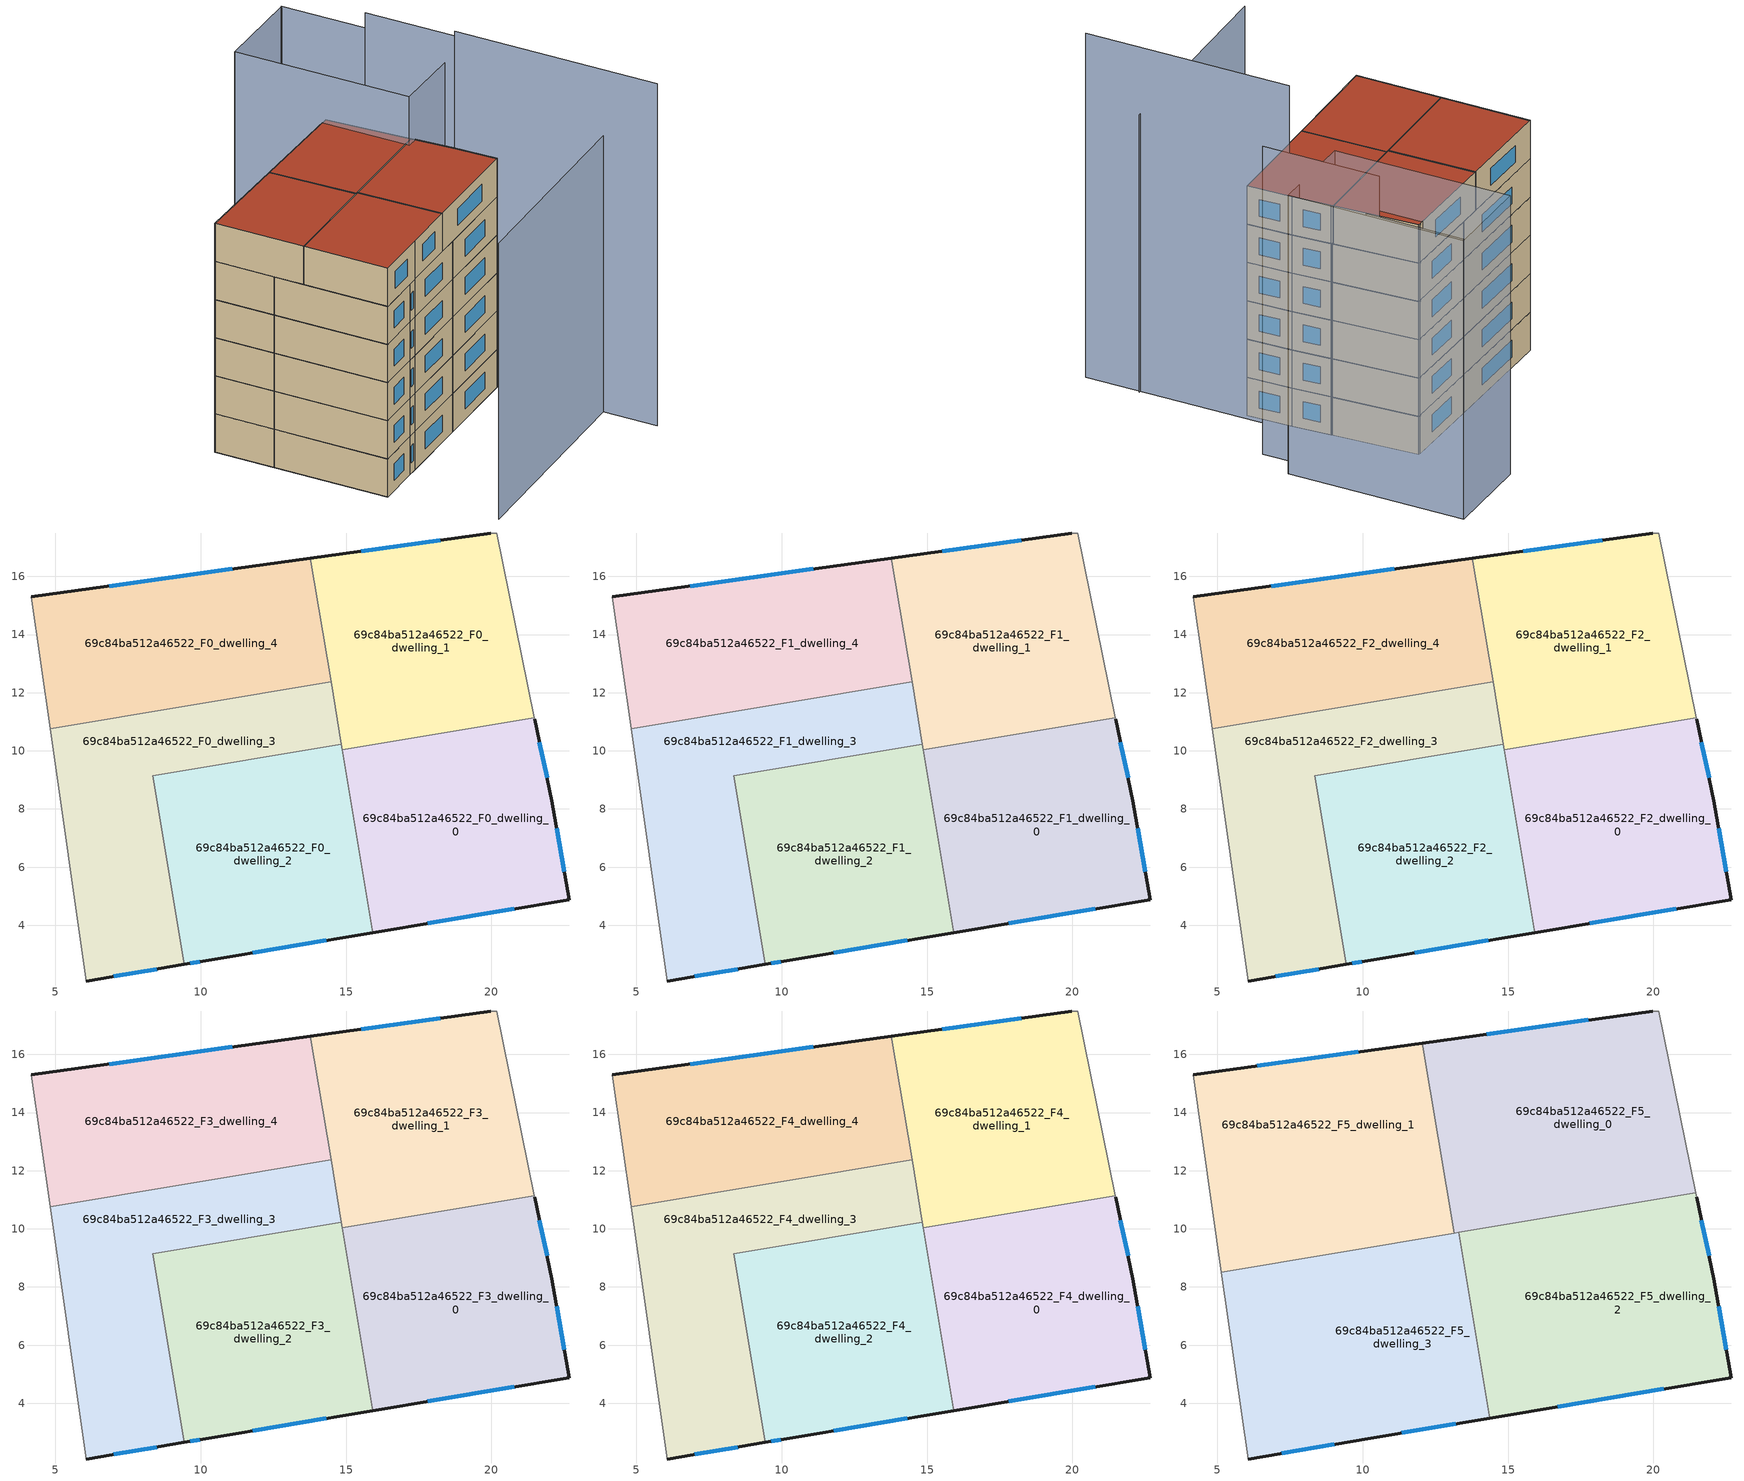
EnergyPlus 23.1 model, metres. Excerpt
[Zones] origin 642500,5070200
69c84ba512a46522_F0_dwelling_0
 floor ground (EU_floor_Construction): 22.68,4.88 22.08,8.28 21.48,11.09 21.47,11.14 14.88,10.04 15.93,3.75 z0
 wall outside (EU_wall_Construction): 21.48,11.09 22.08,8.28 22.68,4.88 15.93,3.75 z0:3
 wall adiabatic (EU_wall_Construction): 21.47,11.14 21.48,11.09 z0:3
 wall to 69c84ba512a46522_F0_dwelling_1 (EU_wall_Construction): 14.88,10.04 21.47,11.14 z0:3
 wall to 69c84ba512a46522_F0_dwelling_2 (EU_wall_Construction): 15.93,3.75 14.88,10.04 z0:3
 window (EU_Window_Construction): 21.65,10.3 21.91,9.07 / 22.25,7.33 22.51,5.84 / 20.79,4.56 17.82,4.07 z0.84:2.16
69c84ba512a46522_F0_dwelling_1
 floor ground (EU_floor_Construction): 21.47,11.14 20.18,17.49 19.98,17.49 13.78,16.63 14.88,10.04 z0
 wall outside (EU_wall_Construction): 13.78,16.63 19.98,17.49 z0:3
 wall adiabatic (EU_wall_Construction): 19.98,17.49 20.18,17.49 21.47,11.14 z0:3
 wall to 69c84ba512a46522_F0_dwelling_4 (EU_wall_Construction): 14.48,12.38 13.78,16.63 z0:3
 wall to 69c84ba512a46522_F0_dwelling_3 (EU_wall_Construction): 14.84,10.23 14.48,12.38 z0:3
 wall to 69c84ba512a46522_F0_dwelling_2 (EU_wall_Construction): 14.88,10.04 14.84,10.23 z0:3
 window (EU_Window_Construction): 15.51,16.87 18.24,17.25 z0.84:2.16
69c84ba512a46522_F0_dwelling_2
 floor ground (EU_floor_Construction): 15.93,3.75 14.84,10.23 8.34,9.15 9.43,2.66 10.17,2.78 z0
 wall outside (EU_wall_Construction): 15.93,3.75 10.17,2.78 9.43,2.66 z0:3
 wall to 69c84ba512a46522_F0_dwelling_3 (EU_wall_Construction): 9.43,2.66 8.34,9.15 14.84,10.23 z0:3
 window (EU_Window_Construction): 14.31,3.48 11.78,3.05 / 9.96,2.75 9.64,2.69 z0.84:2.16
69c84ba512a46522_F0_dwelling_3
 floor ground (EU_floor_Construction): 9.43,2.66 8.34,9.15 14.84,10.23 14.48,12.38 4.82,10.76 6.07,2.08 z0
 wall outside (EU_wall_Construction): 9.43,2.66 6.07,2.08 z0:3
 wall adiabatic (EU_wall_Construction): 6.07,2.08 4.82,10.76 z0:3
 wall to 69c84ba512a46522_F0_dwelling_4 (EU_wall_Construction): 4.82,10.76 14.48,12.38 z0:3
 window (EU_Window_Construction): 8.49,2.5 7.01,2.24 z0.84:2.16
69c84ba512a46522_F0_dwelling_4
 floor ground (EU_floor_Construction): 14.48,12.38 13.78,16.63 4.17,15.29 4.82,10.76 z0
 wall outside (EU_wall_Construction): 4.17,15.29 13.78,16.63 z0:3
 wall adiabatic (EU_wall_Construction): 4.82,10.76 4.17,15.29 z0:3
 window (EU_Window_Construction): 6.86,15.67 11.08,16.25 z0.84:2.16
69c84ba512a46522_F1_dwelling_0
 floor to 69c84ba512a46522_F0_dwelling_0 (EU_floor_Construction): 22.68,4.88 22.08,8.28 21.48,11.09 21.47,11.14 14.88,10.04 15.93,3.75 z3
 wall outside (EU_wall_Construction): 21.48,11.09 22.08,8.28 22.68,4.88 15.93,3.75 z3:6
 wall adiabatic (EU_wall_Construction): 21.47,11.14 21.48,11.09 z3:6
 wall to 69c84ba512a46522_F1_dwelling_1 (EU_wall_Construction): 14.88,10.04 21.47,11.14 z3:6
 wall to 69c84ba512a46522_F1_dwelling_2 (EU_wall_Construction): 15.93,3.75 14.88,10.04 z3:6
 window (EU_Window_Construction): 21.65,10.3 21.91,9.07 / 22.25,7.33 22.51,5.84 / 20.79,4.56 17.82,4.07 z3.84:5.16
69c84ba512a46522_F1_dwelling_1
 floor to 69c84ba512a46522_F0_dwelling_1 (EU_floor_Construction): 21.47,11.14 20.18,17.49 19.98,17.49 13.78,16.63 14.88,10.04 z3
 wall outside (EU_wall_Construction): 13.78,16.63 19.98,17.49 z3:6
 wall adiabatic (EU_wall_Construction): 19.98,17.49 20.18,17.49 21.47,11.14 z3:6
 wall to 69c84ba512a46522_F1_dwelling_4 (EU_wall_Construction): 14.48,12.38 13.78,16.63 z3:6
 wall to 69c84ba512a46522_F1_dwelling_3 (EU_wall_Construction): 14.84,10.23 14.48,12.38 z3:6
 wall to 69c84ba512a46522_F1_dwelling_2 (EU_wall_Construction): 14.88,10.04 14.84,10.23 z3:6
 window (EU_Window_Construction): 15.51,16.87 18.24,17.25 z3.84:5.16
69c84ba512a46522_F1_dwelling_2
 floor to 69c84ba512a46522_F0_dwelling_2 (EU_floor_Construction): 15.93,3.75 14.84,10.23 8.34,9.15 9.43,2.66 10.17,2.78 z3
 wall outside (EU_wall_Construction): 15.93,3.75 10.17,2.78 9.43,2.66 z3:6
 wall to 69c84ba512a46522_F1_dwelling_3 (EU_wall_Construction): 9.43,2.66 8.34,9.15 14.84,10.23 z3:6
 window (EU_Window_Construction): 14.31,3.48 11.78,3.05 / 9.96,2.75 9.64,2.69 z3.84:5.16
69c84ba512a46522_F1_dwelling_3
 floor to 69c84ba512a46522_F0_dwelling_3 (EU_floor_Construction): 9.43,2.66 8.34,9.15 14.84,10.23 14.48,12.38 4.82,10.76 6.07,2.08 z3
 wall outside (EU_wall_Construction): 9.43,2.66 6.07,2.08 z3:6
 wall adiabatic (EU_wall_Construction): 6.07,2.08 4.82,10.76 z3:6
 wall to 69c84ba512a46522_F1_dwelling_4 (EU_wall_Construction): 4.82,10.76 14.48,12.38 z3:6
 window (EU_Window_Construction): 8.49,2.5 7.01,2.24 z3.84:5.16
69c84ba512a46522_F1_dwelling_4
 floor to 69c84ba512a46522_F0_dwelling_4 (EU_floor_Construction): 14.48,12.38 13.78,16.63 4.17,15.29 4.82,10.76 z3
 wall outside (EU_wall_Construction): 4.17,15.29 13.78,16.63 z3:6
 wall adiabatic (EU_wall_Construction): 4.82,10.76 4.17,15.29 z3:6
 window (EU_Window_Construction): 6.86,15.67 11.08,16.25 z3.84:5.16
69c84ba512a46522_F2_dwelling_0
 floor to 69c84ba512a46522_F1_dwelling_0 (EU_floor_Construction): 22.68,4.88 22.08,8.28 21.48,11.09 21.47,11.14 14.88,10.04 15.93,3.75 z6
 wall outside (EU_wall_Construction): 21.48,11.09 22.08,8.28 22.68,4.88 15.93,3.75 z6:9
 wall adiabatic (EU_wall_Construction): 21.47,11.14 21.48,11.09 z6:9
 wall to 69c84ba512a46522_F2_dwelling_1 (EU_wall_Construction): 14.88,10.04 21.47,11.14 z6:9
 wall to 69c84ba512a46522_F2_dwelling_2 (EU_wall_Construction): 15.93,3.75 14.88,10.04 z6:9
 window (EU_Window_Construction): 21.65,10.3 21.91,9.07 / 22.25,7.33 22.51,5.84 / 20.79,4.56 17.82,4.07 z6.84:8.16
69c84ba512a46522_F2_dwelling_1
 floor to 69c84ba512a46522_F1_dwelling_1 (EU_floor_Construction): 21.47,11.14 20.18,17.49 19.98,17.49 13.78,16.63 14.88,10.04 z6
 wall outside (EU_wall_Construction): 13.78,16.63 19.98,17.49 z6:9
 wall adiabatic (EU_wall_Construction): 19.98,17.49 20.18,17.49 21.47,11.14 z6:9
 wall to 69c84ba512a46522_F2_dwelling_4 (EU_wall_Construction): 14.48,12.38 13.78,16.63 z6:9
 wall to 69c84ba512a46522_F2_dwelling_3 (EU_wall_Construction): 14.84,10.23 14.48,12.38 z6:9
 wall to 69c84ba512a46522_F2_dwelling_2 (EU_wall_Construction): 14.88,10.04 14.84,10.23 z6:9
 window (EU_Window_Construction): 15.51,16.87 18.24,17.25 z6.84:8.16
69c84ba512a46522_F2_dwelling_2
 floor to 69c84ba512a46522_F1_dwelling_2 (EU_floor_Construction): 15.93,3.75 14.84,10.23 8.34,9.15 9.43,2.66 10.17,2.78 z6
 wall outside (EU_wall_Construction): 15.93,3.75 10.17,2.78 9.43,2.66 z6:9
 wall to 69c84ba512a46522_F2_dwelling_3 (EU_wall_Construction): 9.43,2.66 8.34,9.15 14.84,10.23 z6:9
 window (EU_Window_Construction): 14.31,3.48 11.78,3.05 / 9.96,2.75 9.64,2.69 z6.84:8.16
69c84ba512a46522_F2_dwelling_3
 floor to 69c84ba512a46522_F1_dwelling_3 (EU_floor_Construction): 9.43,2.66 8.34,9.15 14.84,10.23 14.48,12.38 4.82,10.76 6.07,2.08 z6
 wall outside (EU_wall_Construction): 9.43,2.66 6.07,2.08 z6:9
 wall adiabatic (EU_wall_Construction): 6.07,2.08 4.82,10.76 z6:9
 wall to 69c84ba512a46522_F2_dwelling_4 (EU_wall_Construction): 4.82,10.76 14.48,12.38 z6:9
 window (EU_Window_Construction): 8.49,2.5 7.01,2.24 z6.84:8.16
69c84ba512a46522_F2_dwelling_4
 floor to 69c84ba512a46522_F1_dwelling_4 (EU_floor_Construction): 14.48,12.38 13.78,16.63 4.17,15.29 4.82,10.76 z6
 wall outside (EU_wall_Construction): 4.17,15.29 13.78,16.63 z6:9
 wall adiabatic (EU_wall_Construction): 4.82,10.76 4.17,15.29 z6:9
 window (EU_Window_Construction): 6.86,15.67 11.08,16.25 z6.84:8.16
69c84ba512a46522_F3_dwelling_0
 floor to 69c84ba512a46522_F2_dwelling_0 (EU_floor_Construction): 22.68,4.88 22.08,8.28 21.48,11.09 21.47,11.14 14.88,10.04 15.93,3.75 z9
 wall outside (EU_wall_Construction): 21.48,11.09 22.08,8.28 22.68,4.88 15.93,3.75 z9:12
 wall adiabatic (EU_wall_Construction): 21.47,11.14 21.48,11.09 z9:12
 wall to 69c84ba512a46522_F3_dwelling_1 (EU_wall_Construction): 14.88,10.04 21.47,11.14 z9:12
 wall to 69c84ba512a46522_F3_dwelling_2 (EU_wall_Construction): 15.93,3.75 14.88,10.04 z9:12
 window (EU_Window_Construction): 21.65,10.3 21.91,9.07 / 22.25,7.33 22.51,5.84 / 20.79,4.56 17.82,4.07 z9.84:11.16
69c84ba512a46522_F3_dwelling_1
 floor to 69c84ba512a46522_F2_dwelling_1 (EU_floor_Construction): 21.47,11.14 20.18,17.49 19.98,17.49 13.78,16.63 14.88,10.04 z9
 wall outside (EU_wall_Construction): 13.78,16.63 19.98,17.49 z9:12
 wall adiabatic (EU_wall_Construction): 19.98,17.49 20.18,17.49 21.47,11.14 z9:12
 wall to 69c84ba512a46522_F3_dwelling_4 (EU_wall_Construction): 14.48,12.38 13.78,16.63 z9:12
 wall to 69c84ba512a46522_F3_dwelling_3 (EU_wall_Construction): 14.84,10.23 14.48,12.38 z9:12
 wall to 69c84ba512a46522_F3_dwelling_2 (EU_wall_Construction): 14.88,10.04 14.84,10.23 z9:12
 window (EU_Window_Construction): 15.51,16.87 18.24,17.25 z9.84:11.16
69c84ba512a46522_F3_dwelling_2
 floor to 69c84ba512a46522_F2_dwelling_2 (EU_floor_Construction): 15.93,3.75 14.84,10.23 8.34,9.15 9.43,2.66 10.17,2.78 z9
 wall outside (EU_wall_Construction): 15.93,3.75 10.17,2.78 9.43,2.66 z9:12
 wall to 69c84ba512a46522_F3_dwelling_3 (EU_wall_Construction): 9.43,2.66 8.34,9.15 14.84,10.23 z9:12
 window (EU_Window_Construction): 14.31,3.48 11.78,3.05 / 9.96,2.75 9.64,2.69 z9.84:11.16
69c84ba512a46522_F3_dwelling_3
 floor to 69c84ba512a46522_F2_dwelling_3 (EU_floor_Construction): 9.43,2.66 8.34,9.15 14.84,10.23 14.48,12.38 4.82,10.76 6.07,2.08 z9
 wall outside (EU_wall_Construction): 9.43,2.66 6.07,2.08 z9:12
 wall adiabatic (EU_wall_Construction): 6.07,2.08 4.82,10.76 z9:12
 wall to 69c84ba512a46522_F3_dwelling_4 (EU_wall_Construction): 4.82,10.76 14.48,12.38 z9:12
 window (EU_Window_Construction): 8.49,2.5 7.01,2.24 z9.84:11.16
69c84ba512a46522_F3_dwelling_4
 floor to 69c84ba512a46522_F2_dwelling_4 (EU_floor_Construction): 14.48,12.38 13.78,16.63 4.17,15.29 4.82,10.76 z9
 wall outside (EU_wall_Construction): 4.17,15.29 13.78,16.63 z9:12
 wall adiabatic (EU_wall_Construction): 4.82,10.76 4.17,15.29 z9:12
 window (EU_Window_Construction): 6.86,15.67 11.08,16.25 z9.84:11.16
69c84ba512a46522_F4_dwelling_0
 floor to 69c84ba512a46522_F3_dwelling_0 (EU_floor_Construction): 22.68,4.88 22.08,8.28 21.48,11.09 21.47,11.14 14.88,10.04 15.93,3.75 z12
 wall outside (EU_wall_Construction): 21.48,11.09 22.08,8.28 22.68,4.88 15.93,3.75 z12:15
 wall adiabatic (EU_wall_Construction): 21.47,11.14 21.48,11.09 z12:15
 wall to 69c84ba512a46522_F4_dwelling_1 (EU_wall_Construction): 14.88,10.04 21.47,11.14 z12:15
 wall to 69c84ba512a46522_F4_dwelling_2 (EU_wall_Construction): 15.93,3.75 14.88,10.04 z12:15
 window (EU_Window_Construction): 21.65,10.3 21.91,9.07 / 22.25,7.33 22.51,5.84 / 20.79,4.56 17.82,4.07 z12.84:14.16
69c84ba512a46522_F4_dwelling_1
 floor to 69c84ba512a46522_F3_dwelling_1 (EU_floor_Construction): 21.47,11.14 20.18,17.49 19.98,17.49 13.78,16.63 14.88,10.04 z12
 wall outside (EU_wall_Construction): 13.78,16.63 19.98,17.49 z12:15
 wall adiabatic (EU_wall_Construction): 19.98,17.49 20.18,17.49 21.47,11.14 z12:15
 wall to 69c84ba512a46522_F4_dwelling_4 (EU_wall_Construction): 14.48,12.38 13.78,16.63 z12:15
 wall to 69c84ba512a46522_F4_dwelling_3 (EU_wall_Construction): 14.84,10.23 14.48,12.38 z12:15
 wall to 69c84ba512a46522_F4_dwelling_2 (EU_wall_Construction): 14.88,10.04 14.84,10.23 z12:15
 window (EU_Window_Construction): 15.51,16.87 18.24,17.25 z12.84:14.16
69c84ba512a46522_F4_dwelling_2
 floor to 69c84ba512a46522_F3_dwelling_2 (EU_floor_Construction): 15.93,3.75 14.84,10.23 8.34,9.15 9.43,2.66 10.17,2.78 z12
 wall outside (EU_wall_Construction): 15.93,3.75 10.17,2.78 9.43,2.66 z12:15
 wall to 69c84ba512a46522_F4_dwelling_3 (EU_wall_Construction): 9.43,2.66 8.34,9.15 14.84,10.23 z12:15
 window (EU_Window_Construction): 14.31,3.48 11.78,3.05 / 9.96,2.75 9.64,2.69 z12.84:14.16
69c84ba512a46522_F4_dwelling_3
 floor to 69c84ba512a46522_F3_dwelling_3 (EU_floor_Construction): 9.43,2.66 8.34,9.15 14.84,10.23 14.48,12.38 4.82,10.76 6.07,2.08 z12
 wall outside (EU_wall_Construction): 9.43,2.66 6.07,2.08 z12:15
 wall adiabatic (EU_wall_Construction): 6.07,2.08 4.82,10.76 z12:15
 wall to 69c84ba512a46522_F4_dwelling_4 (EU_wall_Construction): 4.82,10.76 14.48,12.38 z12:15
 window (EU_Window_Construction): 8.49,2.5 7.01,2.24 z12.84:14.16
69c84ba512a46522_F4_dwelling_4
 floor to 69c84ba512a46522_F3_dwelling_4 (EU_floor_Construction): 14.48,12.38 13.78,16.63 4.17,15.29 4.82,10.76 z12
 wall outside (EU_wall_Construction): 4.17,15.29 13.78,16.63 z12:15
 wall adiabatic (EU_wall_Construction): 4.82,10.76 4.17,15.29 z12:15
 window (EU_Window_Construction): 6.86,15.67 11.08,16.25 z12.84:14.16
69c84ba512a46522_F5_dwelling_0
 floor to 69c84ba512a46522_F4_dwelling_1 (EU_floor_Construction): 21.45,11.24 20.18,17.49 19.98,17.49 13.78,16.63 14.86,10.14 z15
 floor to 69c84ba512a46522_F4_dwelling_4 (EU_floor_Construction): 14.48,12.38 13.78,16.63 12.05,16.39 12.77,12.09 z15
 floor to 69c84ba512a46522_F4_dwelling_3 (EU_floor_Construction): 14.84,10.23 14.48,12.38 12.77,12.09 13.13,9.95 z15
 floor to 69c84ba512a46522_F4_dwelling_2 (EU_floor_Construction): 14.86,10.14 14.84,10.23 13.13,9.95 13.14,9.85 z15
 wall outside (EU_wall_Construction): 12.05,16.39 19.98,17.49 z15:18
 wall to 69c84ba512a46522_F5_dwelling_1 (EU_wall_Construction): 13.14,9.85 12.05,16.39 z15:18
 wall adiabatic (EU_wall_Construction): 19.98,17.49 20.18,17.49 21.45,11.24 z15:18
 wall to 69c84ba512a46522_F5_dwelling_2 (EU_wall_Construction): 21.45,11.24 13.31,9.88 z15:18
 wall to 69c84ba512a46522_F5_dwelling_3 (EU_wall_Construction): 13.31,9.88 13.14,9.85 z15:18
 window (EU_Window_Construction): 14.27,16.7 17.76,17.18 z15.84:17.16
 roof outside (EU_roof_Construction): 20.18,17.49 21.45,11.24 13.14,9.85 12.05,16.39 19.98,17.49 z18
69c84ba512a46522_F5_dwelling_1
 floor to 69c84ba512a46522_F4_dwelling_4 (EU_floor_Construction): 12.77,12.09 12.05,16.39 4.17,15.29 4.82,10.76 z15
 floor to 69c84ba512a46522_F4_dwelling_3 (EU_floor_Construction): 13.13,9.95 12.77,12.09 4.82,10.76 5.14,8.51 8.36,9.05 8.34,9.15 z15
 floor to 69c84ba512a46522_F4_dwelling_2 (EU_floor_Construction): 13.14,9.85 13.13,9.95 8.34,9.15 8.36,9.05 z15
 wall outside (EU_wall_Construction): 4.17,15.29 12.05,16.39 z15:18
 wall adiabatic (EU_wall_Construction): 5.14,8.51 4.17,15.29 z15:18
 wall to 69c84ba512a46522_F5_dwelling_3 (EU_wall_Construction): 13.14,9.85 5.14,8.51 z15:18
 window (EU_Window_Construction): 6.38,15.6 9.84,16.08 z15.84:17.16
 roof outside (EU_roof_Construction): 12.05,16.39 13.14,9.85 5.14,8.51 4.17,15.29 z18
69c84ba512a46522_F5_dwelling_2
 floor to 69c84ba512a46522_F4_dwelling_0 (EU_floor_Construction): 22.68,4.88 22.08,8.28 21.48,11.09 21.47,11.14 14.88,10.04 15.93,3.75 z15
 floor to 69c84ba512a46522_F4_dwelling_2 (EU_floor_Construction): 15.93,3.75 14.86,10.14 13.31,9.88 14.38,3.49 z15
 floor to 69c84ba512a46522_F4_dwelling_1 (EU_floor_Construction): 21.47,11.14 21.45,11.24 14.86,10.14 14.88,10.04 z15
 wall outside (EU_wall_Construction): 21.48,11.09 22.08,8.28 22.68,4.88 14.38,3.49 z15:18
 wall to 69c84ba512a46522_F5_dwelling_3 (EU_wall_Construction): 14.38,3.49 13.31,9.88 z15:18
 wall adiabatic (EU_wall_Construction): 21.45,11.24 21.48,11.09 z15:18
 window (EU_Window_Construction): 21.65,10.3 21.91,9.07 / 22.25,7.33 22.51,5.84 / 20.35,4.49 16.7,3.88 z15.84:17.16
 roof outside (EU_roof_Construction): 21.48,11.09 22.08,8.28 22.68,4.88 14.38,3.49 13.31,9.88 21.45,11.24 z18
69c84ba512a46522_F5_dwelling_3
 floor to 69c84ba512a46522_F4_dwelling_2 (EU_floor_Construction): 14.38,3.49 13.31,9.88 8.36,9.05 9.43,2.66 10.17,2.78 z15
 floor to 69c84ba512a46522_F4_dwelling_3 (EU_floor_Construction): 9.43,2.66 8.36,9.05 5.14,8.51 6.07,2.08 z15
 wall outside (EU_wall_Construction): 14.38,3.49 10.17,2.78 6.07,2.08 z15:18
 wall adiabatic (EU_wall_Construction): 6.07,2.08 5.14,8.51 z15:18
 window (EU_Window_Construction): 13.2,3.29 11.35,2.98 / 9.02,2.59 7.22,2.28 z15.84:17.16
 roof outside (EU_roof_Construction): 13.31,9.88 14.38,3.49 10.17,2.78 6.07,2.08 5.14,8.51 z18
shading: 8.08,-5.81 24.35,-2.91 z0:21.7; 24.81,-7.07 22.53,8.34 z0:26.9; 26.3,8.84 24.96,17.64 z0:24.1; 25.49,25.1 27.46,11.82 / 27.46,11.82 20.65,10.81 / 20.65,10.81 18.68,24.1 / 18.68,24.1 25.49,25.1 z0:21.8; 26.53,17.68 25.49,25.09 z0:21.9
[Building]
EU S2 Campaign: North Axis=0; Terrain=City; Solar Distribution=FullExterior
[Site:Location]
Lyon-Bron: Latitude=45.75; Longitude=5; Time Zone=1; Elevation=198
[SizingPeriod:WeatherFileDays]
AnnualSizingPeriod: Begin Month=1; Begin Day of Month=1; End Month=12; End Day of Month=31; Day of Week for Start Day=Monday; Use Weather File Daylight Saving Period=No; Use Weather File Rain and Snow Indicators=No
[MATERIAL]
EU_InternalMass_Material: Roughness=MediumRough; Thickness=0.1; Conductivity=1; Density=1800; Specific Heat=900; Thermal Absorptance=0.9; Solar Absorptance=0.7; Visible Absorptance=0.7
[MATERIAL:NOMASS] Roughness=MediumRough; Thermal Absorptance=0.9; Solar Absorptance=0.7; Visible Absorptance=0.7
Name | Thermal Resistance
EU_wall_NoMass | 0.776494
EU_roof_NoMass | 0.486893
EU_floor_NoMass | 0.421597
[WINDOWMATERIAL:SIMPLEGLAZINGSYSTEM]
EU_Window_SimpleGlazing: UFactor=4.24961; Solar Heat Gain Coefficient=0.83; Visible Transmittance=0.83
[CONSTRUCTION]
EU_wall_Construction: EU_wall_NoMass
EU_roof_Construction: EU_roof_NoMass
EU_floor_Construction: EU_floor_NoMass
EU_InternalMass_Construction: EU_InternalMass_Material
EU_Window_Construction: EU_Window_SimpleGlazing
[ZONE] Type=1; Multiplier=1; Ceiling Height=autocalculate; Floor Area=autocalculate; Part of Total Floor Area=Yes
Name | Volume
69c84ba512a46522_F0_dwelling_0; 69c84ba512a46522_F1_dwelling_0; 69c84ba512a46522_F2_dwelling_0; 69c84ba512a46522_F3_dwelling_0; 69c84ba512a46522_F4_dwelling_0; 69c84ba512a46522_F0_dwelling_2; 69c84ba512a46522_F1_dwelling_2; 69c84ba512a46522_F2_dwelling_2; 69c84ba512a46522_F3_dwelling_2; 69c84ba512a46522_F4_dwelling_2 | 129.962
69c84ba512a46522_F5_dwelling_0 | 162.453
69c84ba512a46522_F0_dwelling_1; 69c84ba512a46522_F1_dwelling_1; 69c84ba512a46522_F2_dwelling_1; 69c84ba512a46522_F3_dwelling_1; 69c84ba512a46522_F4_dwelling_1 | 129.96
69c84ba512a46522_F5_dwelling_1 | 162.454
69c84ba512a46522_F5_dwelling_2 | 162.437
69c84ba512a46522_F0_dwelling_3; 69c84ba512a46522_F1_dwelling_3; 69c84ba512a46522_F2_dwelling_3; 69c84ba512a46522_F3_dwelling_3; 69c84ba512a46522_F4_dwelling_3 | 129.954
69c84ba512a46522_F5_dwelling_3 | 162.458
69c84ba512a46522_F0_dwelling_4; 69c84ba512a46522_F1_dwelling_4; 69c84ba512a46522_F2_dwelling_4; 69c84ba512a46522_F3_dwelling_4; 69c84ba512a46522_F4_dwelling_4 | 129.966
[INTERNALMASS] Construction=EU_InternalMass_Construction
Name | Zone or ZoneList | Surface Area
69c84ba512a46522_F0_dwelling_0_EU_InternalMass | 69c84ba512a46522_F0_dwelling_0 | 43.3206
69c84ba512a46522_F0_dwelling_1_EU_InternalMass | 69c84ba512a46522_F0_dwelling_1 | 43.3194
69c84ba512a46522_F0_dwelling_2_EU_InternalMass | 69c84ba512a46522_F0_dwelling_2 | 43.3196
69c84ba512a46522_F0_dwelling_3_EU_InternalMass | 69c84ba512a46522_F0_dwelling_3 | 43.3182
69c84ba512a46522_F0_dwelling_4_EU_InternalMass | 69c84ba512a46522_F0_dwelling_4 | 43.3234
69c84ba512a46522_F1_dwelling_0_EU_InternalMass | 69c84ba512a46522_F1_dwelling_0 | 43.3206
69c84ba512a46522_F1_dwelling_1_EU_InternalMass | 69c84ba512a46522_F1_dwelling_1 | 43.3194
69c84ba512a46522_F1_dwelling_2_EU_InternalMass | 69c84ba512a46522_F1_dwelling_2 | 43.3196
69c84ba512a46522_F1_dwelling_3_EU_InternalMass | 69c84ba512a46522_F1_dwelling_3 | 43.3182
69c84ba512a46522_F1_dwelling_4_EU_InternalMass | 69c84ba512a46522_F1_dwelling_4 | 43.3234
69c84ba512a46522_F2_dwelling_0_EU_InternalMass | 69c84ba512a46522_F2_dwelling_0 | 43.3206
69c84ba512a46522_F2_dwelling_1_EU_InternalMass | 69c84ba512a46522_F2_dwelling_1 | 43.3194
69c84ba512a46522_F2_dwelling_2_EU_InternalMass | 69c84ba512a46522_F2_dwelling_2 | 43.3196
69c84ba512a46522_F2_dwelling_3_EU_InternalMass | 69c84ba512a46522_F2_dwelling_3 | 43.3182
69c84ba512a46522_F2_dwelling_4_EU_InternalMass | 69c84ba512a46522_F2_dwelling_4 | 43.3234
69c84ba512a46522_F3_dwelling_0_EU_InternalMass | 69c84ba512a46522_F3_dwelling_0 | 43.3206
69c84ba512a46522_F3_dwelling_1_EU_InternalMass | 69c84ba512a46522_F3_dwelling_1 | 43.3194
69c84ba512a46522_F3_dwelling_2_EU_InternalMass | 69c84ba512a46522_F3_dwelling_2 | 43.3196
69c84ba512a46522_F3_dwelling_3_EU_InternalMass | 69c84ba512a46522_F3_dwelling_3 | 43.3182
69c84ba512a46522_F3_dwelling_4_EU_InternalMass | 69c84ba512a46522_F3_dwelling_4 | 43.3234
69c84ba512a46522_F4_dwelling_0_EU_InternalMass | 69c84ba512a46522_F4_dwelling_0 | 43.3206
69c84ba512a46522_F4_dwelling_1_EU_InternalMass | 69c84ba512a46522_F4_dwelling_1 | 43.3194
69c84ba512a46522_F4_dwelling_2_EU_InternalMass | 69c84ba512a46522_F4_dwelling_2 | 43.3196
69c84ba512a46522_F4_dwelling_3_EU_InternalMass | 69c84ba512a46522_F4_dwelling_3 | 43.3182
69c84ba512a46522_F4_dwelling_4_EU_InternalMass | 69c84ba512a46522_F4_dwelling_4 | 43.3234
69c84ba512a46522_F5_dwelling_0_EU_InternalMass | 69c84ba512a46522_F5_dwelling_0 | 54.1508
69c84ba512a46522_F5_dwelling_1_EU_InternalMass | 69c84ba512a46522_F5_dwelling_1 | 54.1515
69c84ba512a46522_F5_dwelling_2_EU_InternalMass | 69c84ba512a46522_F5_dwelling_2 | 54.1459
69c84ba512a46522_F5_dwelling_3_EU_InternalMass | 69c84ba512a46522_F5_dwelling_3 | 54.1528
[OTHEREQUIPMENT] Fuel Type=Electricity; Design Level Calculation Method=Watts/Area; Power per Zone Floor Area=1; Fraction Latent=0; Fraction Radiant=0; Fraction Lost=0; Carbon Dioxide Generation Rate=0; EndUse Subcategory=EU_Step8_InternalGains
Name | Zone or ZoneList or Space or SpaceList | Schedule
EU_Step8_InternalGain_69c84ba512a46522_F0_dwelling_0_f000 | 69c84ba512a46522_F0_dwelling_0 | EU_Step8_GainSchedule_69c84ba512a46522_F0_dwelling_0_f000
EU_Step8_InternalGain_69c84ba512a46522_F0_dwelling_1_f000 | 69c84ba512a46522_F0_dwelling_1 | EU_Step8_GainSchedule_69c84ba512a46522_F0_dwelling_1_f000
EU_Step8_InternalGain_69c84ba512a46522_F0_dwelling_2_f000 | 69c84ba512a46522_F0_dwelling_2 | EU_Step8_GainSchedule_69c84ba512a46522_F0_dwelling_2_f000
EU_Step8_InternalGain_69c84ba512a46522_F0_dwelling_3_f000 | 69c84ba512a46522_F0_dwelling_3 | EU_Step8_GainSchedule_69c84ba512a46522_F0_dwelling_3_f000
EU_Step8_InternalGain_69c84ba512a46522_F0_dwelling_4_f000 | 69c84ba512a46522_F0_dwelling_4 | EU_Step8_GainSchedule_69c84ba512a46522_F0_dwelling_4_f000
EU_Step8_InternalGain_69c84ba512a46522_F1_dwelling_0_f000 | 69c84ba512a46522_F1_dwelling_0 | EU_Step8_GainSchedule_69c84ba512a46522_F1_dwelling_0_f000
EU_Step8_InternalGain_69c84ba512a46522_F1_dwelling_1_f000 | 69c84ba512a46522_F1_dwelling_1 | EU_Step8_GainSchedule_69c84ba512a46522_F1_dwelling_1_f000
EU_Step8_InternalGain_69c84ba512a46522_F1_dwelling_2_f000 | 69c84ba512a46522_F1_dwelling_2 | EU_Step8_GainSchedule_69c84ba512a46522_F1_dwelling_2_f000
EU_Step8_InternalGain_69c84ba512a46522_F1_dwelling_3_f000 | 69c84ba512a46522_F1_dwelling_3 | EU_Step8_GainSchedule_69c84ba512a46522_F1_dwelling_3_f000
EU_Step8_InternalGain_69c84ba512a46522_F1_dwelling_4_f000 | 69c84ba512a46522_F1_dwelling_4 | EU_Step8_GainSchedule_69c84ba512a46522_F1_dwelling_4_f000
EU_Step8_InternalGain_69c84ba512a46522_F2_dwelling_0_f000 | 69c84ba512a46522_F2_dwelling_0 | EU_Step8_GainSchedule_69c84ba512a46522_F2_dwelling_0_f000
EU_Step8_InternalGain_69c84ba512a46522_F2_dwelling_1_f000 | 69c84ba512a46522_F2_dwelling_1 | EU_Step8_GainSchedule_69c84ba512a46522_F2_dwelling_1_f000
EU_Step8_InternalGain_69c84ba512a46522_F2_dwelling_2_f000 | 69c84ba512a46522_F2_dwelling_2 | EU_Step8_GainSchedule_69c84ba512a46522_F2_dwelling_2_f000
EU_Step8_InternalGain_69c84ba512a46522_F2_dwelling_3_f000 | 69c84ba512a46522_F2_dwelling_3 | EU_Step8_GainSchedule_69c84ba512a46522_F2_dwelling_3_f000
EU_Step8_InternalGain_69c84ba512a46522_F2_dwelling_4_f000 | 69c84ba512a46522_F2_dwelling_4 | EU_Step8_GainSchedule_69c84ba512a46522_F2_dwelling_4_f000
EU_Step8_InternalGain_69c84ba512a46522_F3_dwelling_0_f000 | 69c84ba512a46522_F3_dwelling_0 | EU_Step8_GainSchedule_69c84ba512a46522_F3_dwelling_0_f000
EU_Step8_InternalGain_69c84ba512a46522_F3_dwelling_1_f000 | 69c84ba512a46522_F3_dwelling_1 | EU_Step8_GainSchedule_69c84ba512a46522_F3_dwelling_1_f000
EU_Step8_InternalGain_69c84ba512a46522_F3_dwelling_2_f000 | 69c84ba512a46522_F3_dwelling_2 | EU_Step8_GainSchedule_69c84ba512a46522_F3_dwelling_2_f000
EU_Step8_InternalGain_69c84ba512a46522_F3_dwelling_3_f000 | 69c84ba512a46522_F3_dwelling_3 | EU_Step8_GainSchedule_69c84ba512a46522_F3_dwelling_3_f000
EU_Step8_InternalGain_69c84ba512a46522_F3_dwelling_4_f000 | 69c84ba512a46522_F3_dwelling_4 | EU_Step8_GainSchedule_69c84ba512a46522_F3_dwelling_4_f000
EU_Step8_InternalGain_69c84ba512a46522_F4_dwelling_0_f000 | 69c84ba512a46522_F4_dwelling_0 | EU_Step8_GainSchedule_69c84ba512a46522_F4_dwelling_0_f000
EU_Step8_InternalGain_69c84ba512a46522_F4_dwelling_1_f000 | 69c84ba512a46522_F4_dwelling_1 | EU_Step8_GainSchedule_69c84ba512a46522_F4_dwelling_1_f000
EU_Step8_InternalGain_69c84ba512a46522_F4_dwelling_2_f000 | 69c84ba512a46522_F4_dwelling_2 | EU_Step8_GainSchedule_69c84ba512a46522_F4_dwelling_2_f000
EU_Step8_InternalGain_69c84ba512a46522_F4_dwelling_3_f000 | 69c84ba512a46522_F4_dwelling_3 | EU_Step8_GainSchedule_69c84ba512a46522_F4_dwelling_3_f000
EU_Step8_InternalGain_69c84ba512a46522_F4_dwelling_4_f000 | 69c84ba512a46522_F4_dwelling_4 | EU_Step8_GainSchedule_69c84ba512a46522_F4_dwelling_4_f000
EU_Step8_InternalGain_69c84ba512a46522_F5_dwelling_0_f000 | 69c84ba512a46522_F5_dwelling_0 | EU_Step8_GainSchedule_69c84ba512a46522_F5_dwelling_0_f000
EU_Step8_InternalGain_69c84ba512a46522_F5_dwelling_1_f000 | 69c84ba512a46522_F5_dwelling_1 | EU_Step8_GainSchedule_69c84ba512a46522_F5_dwelling_1_f000
EU_Step8_InternalGain_69c84ba512a46522_F5_dwelling_2_f000 | 69c84ba512a46522_F5_dwelling_2 | EU_Step8_GainSchedule_69c84ba512a46522_F5_dwelling_2_f000
EU_Step8_InternalGain_69c84ba512a46522_F5_dwelling_3_f000 | 69c84ba512a46522_F5_dwelling_3 | EU_Step8_GainSchedule_69c84ba512a46522_F5_dwelling_3_f000
[ZONEVENTILATION:DESIGNFLOWRATE] Schedule=EU_AlwaysOn; Design Flow Rate Calculation Method=AirChanges/Hour; Air Changes per Hour=0.693814; Ventilation Type=Natural; Fan Pressure Rise=0; Fan Total Efficiency=1; Constant Term Coefficient=1; Temperature Term Coefficient=0; Velocity Term Coefficient=0; Velocity Squared Term Coefficient=0; Minimum Indoor Temperature=-100; Maximum Indoor Temperature=100; Delta Temperature=-100; Minimum Outdoor Temperature=-100; Maximum Outdoor Temperature=100; Maximum Wind Speed=40
Name | Zone or ZoneList or Space or SpaceList
EU_ConstantAir_69c84ba512a46522_F0_dwelling_0 | 69c84ba512a46522_F0_dwelling_0
EU_ConstantAir_69c84ba512a46522_F0_dwelling_1 | 69c84ba512a46522_F0_dwelling_1
EU_ConstantAir_69c84ba512a46522_F0_dwelling_2 | 69c84ba512a46522_F0_dwelling_2
EU_ConstantAir_69c84ba512a46522_F0_dwelling_3 | 69c84ba512a46522_F0_dwelling_3
EU_ConstantAir_69c84ba512a46522_F0_dwelling_4 | 69c84ba512a46522_F0_dwelling_4
EU_ConstantAir_69c84ba512a46522_F1_dwelling_0 | 69c84ba512a46522_F1_dwelling_0
EU_ConstantAir_69c84ba512a46522_F1_dwelling_1 | 69c84ba512a46522_F1_dwelling_1
EU_ConstantAir_69c84ba512a46522_F1_dwelling_2 | 69c84ba512a46522_F1_dwelling_2
EU_ConstantAir_69c84ba512a46522_F1_dwelling_3 | 69c84ba512a46522_F1_dwelling_3
EU_ConstantAir_69c84ba512a46522_F1_dwelling_4 | 69c84ba512a46522_F1_dwelling_4
EU_ConstantAir_69c84ba512a46522_F2_dwelling_0 | 69c84ba512a46522_F2_dwelling_0
EU_ConstantAir_69c84ba512a46522_F2_dwelling_1 | 69c84ba512a46522_F2_dwelling_1
EU_ConstantAir_69c84ba512a46522_F2_dwelling_2 | 69c84ba512a46522_F2_dwelling_2
EU_ConstantAir_69c84ba512a46522_F2_dwelling_3 | 69c84ba512a46522_F2_dwelling_3
EU_ConstantAir_69c84ba512a46522_F2_dwelling_4 | 69c84ba512a46522_F2_dwelling_4
EU_ConstantAir_69c84ba512a46522_F3_dwelling_0 | 69c84ba512a46522_F3_dwelling_0
EU_ConstantAir_69c84ba512a46522_F3_dwelling_1 | 69c84ba512a46522_F3_dwelling_1
EU_ConstantAir_69c84ba512a46522_F3_dwelling_2 | 69c84ba512a46522_F3_dwelling_2
EU_ConstantAir_69c84ba512a46522_F3_dwelling_3 | 69c84ba512a46522_F3_dwelling_3
EU_ConstantAir_69c84ba512a46522_F3_dwelling_4 | 69c84ba512a46522_F3_dwelling_4
EU_ConstantAir_69c84ba512a46522_F4_dwelling_0 | 69c84ba512a46522_F4_dwelling_0
EU_ConstantAir_69c84ba512a46522_F4_dwelling_1 | 69c84ba512a46522_F4_dwelling_1
EU_ConstantAir_69c84ba512a46522_F4_dwelling_2 | 69c84ba512a46522_F4_dwelling_2
EU_ConstantAir_69c84ba512a46522_F4_dwelling_3 | 69c84ba512a46522_F4_dwelling_3
EU_ConstantAir_69c84ba512a46522_F4_dwelling_4 | 69c84ba512a46522_F4_dwelling_4
EU_ConstantAir_69c84ba512a46522_F5_dwelling_0 | 69c84ba512a46522_F5_dwelling_0
EU_ConstantAir_69c84ba512a46522_F5_dwelling_1 | 69c84ba512a46522_F5_dwelling_1
EU_ConstantAir_69c84ba512a46522_F5_dwelling_2 | 69c84ba512a46522_F5_dwelling_2
EU_ConstantAir_69c84ba512a46522_F5_dwelling_3 | 69c84ba512a46522_F5_dwelling_3
[HVACTEMPLATE:THERMOSTAT] Constant Heating Setpoint=20; Constant Cooling Setpoint=50
EU_HeatOnly_69c84ba512a46522_F0_dwelling_0; EU_HeatOnly_69c84ba512a46522_F0_dwelling_1; EU_HeatOnly_69c84ba512a46522_F0_dwelling_2; EU_HeatOnly_69c84ba512a46522_F0_dwelling_3; EU_HeatOnly_69c84ba512a46522_F0_dwelling_4; EU_HeatOnly_69c84ba512a46522_F1_dwelling_0; EU_HeatOnly_69c84ba512a46522_F1_dwelling_1; EU_HeatOnly_69c84ba512a46522_F1_dwelling_2; EU_HeatOnly_69c84ba512a46522_F1_dwelling_3; EU_HeatOnly_69c84ba512a46522_F1_dwelling_4; EU_HeatOnly_69c84ba512a46522_F2_dwelling_0; EU_HeatOnly_69c84ba512a46522_F2_dwelling_1; EU_HeatOnly_69c84ba512a46522_F2_dwelling_2; EU_HeatOnly_69c84ba512a46522_F2_dwelling_3; EU_HeatOnly_69c84ba512a46522_F2_dwelling_4; EU_HeatOnly_69c84ba512a46522_F3_dwelling_0; EU_HeatOnly_69c84ba512a46522_F3_dwelling_1; EU_HeatOnly_69c84ba512a46522_F3_dwelling_2; EU_HeatOnly_69c84ba512a46522_F3_dwelling_3; EU_HeatOnly_69c84ba512a46522_F3_dwelling_4; EU_HeatOnly_69c84ba512a46522_F4_dwelling_0; EU_HeatOnly_69c84ba512a46522_F4_dwelling_1; EU_HeatOnly_69c84ba512a46522_F4_dwelling_2; EU_HeatOnly_69c84ba512a46522_F4_dwelling_3; EU_HeatOnly_69c84ba512a46522_F4_dwelling_4; EU_HeatOnly_69c84ba512a46522_F5_dwelling_0; EU_HeatOnly_69c84ba512a46522_F5_dwelling_1; EU_HeatOnly_69c84ba512a46522_F5_dwelling_2; EU_HeatOnly_69c84ba512a46522_F5_dwelling_3
[HVACTEMPLATE:ZONE:IDEALLOADSAIRSYSTEM] System Availability Schedule=EU_AlwaysOn; Maximum Heating Supply Air Temperature=50; Minimum Cooling Supply Air Temperature=13; Maximum Heating Supply Air Humidity Ratio=0.0156; Minimum Cooling Supply Air Humidity Ratio=0.0077; Heating Limit=NoLimit; Cooling Limit=NoLimit; Heating Availability Schedule=EU_AlwaysOn; Cooling Availability Schedule=EU_CoolingOff; Dehumidification Control Type=ConstantSensibleHeatRatio; Cooling Sensible Heat Ratio=0.7; Dehumidification Setpoint=60; Humidification Control Type=None; Humidification Setpoint=30; Outdoor Air Method=None; Outdoor Air Flow Rate per Person=0.00944; Outdoor Air Flow Rate per Zone Floor Area=0; Outdoor Air Flow Rate per Zone=0; Demand Controlled Ventilation Type=None; Outdoor Air Economizer Type=NoEconomizer; Heat Recovery Type=None; Sensible Heat Recovery Effectiveness=0.7; Latent Heat Recovery Effectiveness=0.65
Name | Template Thermostat
69c84ba512a46522_F0_dwelling_0 | EU_HeatOnly_69c84ba512a46522_F0_dwelling_0
69c84ba512a46522_F0_dwelling_1 | EU_HeatOnly_69c84ba512a46522_F0_dwelling_1
69c84ba512a46522_F0_dwelling_2 | EU_HeatOnly_69c84ba512a46522_F0_dwelling_2
69c84ba512a46522_F0_dwelling_3 | EU_HeatOnly_69c84ba512a46522_F0_dwelling_3
69c84ba512a46522_F0_dwelling_4 | EU_HeatOnly_69c84ba512a46522_F0_dwelling_4
69c84ba512a46522_F1_dwelling_0 | EU_HeatOnly_69c84ba512a46522_F1_dwelling_0
69c84ba512a46522_F1_dwelling_1 | EU_HeatOnly_69c84ba512a46522_F1_dwelling_1
69c84ba512a46522_F1_dwelling_2 | EU_HeatOnly_69c84ba512a46522_F1_dwelling_2
69c84ba512a46522_F1_dwelling_3 | EU_HeatOnly_69c84ba512a46522_F1_dwelling_3
69c84ba512a46522_F1_dwelling_4 | EU_HeatOnly_69c84ba512a46522_F1_dwelling_4
69c84ba512a46522_F2_dwelling_0 | EU_HeatOnly_69c84ba512a46522_F2_dwelling_0
69c84ba512a46522_F2_dwelling_1 | EU_HeatOnly_69c84ba512a46522_F2_dwelling_1
69c84ba512a46522_F2_dwelling_2 | EU_HeatOnly_69c84ba512a46522_F2_dwelling_2
69c84ba512a46522_F2_dwelling_3 | EU_HeatOnly_69c84ba512a46522_F2_dwelling_3
69c84ba512a46522_F2_dwelling_4 | EU_HeatOnly_69c84ba512a46522_F2_dwelling_4
69c84ba512a46522_F3_dwelling_0 | EU_HeatOnly_69c84ba512a46522_F3_dwelling_0
69c84ba512a46522_F3_dwelling_1 | EU_HeatOnly_69c84ba512a46522_F3_dwelling_1
69c84ba512a46522_F3_dwelling_2 | EU_HeatOnly_69c84ba512a46522_F3_dwelling_2
69c84ba512a46522_F3_dwelling_3 | EU_HeatOnly_69c84ba512a46522_F3_dwelling_3
69c84ba512a46522_F3_dwelling_4 | EU_HeatOnly_69c84ba512a46522_F3_dwelling_4
69c84ba512a46522_F4_dwelling_0 | EU_HeatOnly_69c84ba512a46522_F4_dwelling_0
69c84ba512a46522_F4_dwelling_1 | EU_HeatOnly_69c84ba512a46522_F4_dwelling_1
69c84ba512a46522_F4_dwelling_2 | EU_HeatOnly_69c84ba512a46522_F4_dwelling_2
69c84ba512a46522_F4_dwelling_3 | EU_HeatOnly_69c84ba512a46522_F4_dwelling_3
69c84ba512a46522_F4_dwelling_4 | EU_HeatOnly_69c84ba512a46522_F4_dwelling_4
69c84ba512a46522_F5_dwelling_0 | EU_HeatOnly_69c84ba512a46522_F5_dwelling_0
69c84ba512a46522_F5_dwelling_1 | EU_HeatOnly_69c84ba512a46522_F5_dwelling_1
69c84ba512a46522_F5_dwelling_2 | EU_HeatOnly_69c84ba512a46522_F5_dwelling_2
69c84ba512a46522_F5_dwelling_3 | EU_HeatOnly_69c84ba512a46522_F5_dwelling_3
[SIZING:ZONE] Zone Cooling Design Supply Air Temperature Input Method=SupplyAirTemperature; Zone Cooling Design Supply Air Temperature=13; Zone Heating Design Supply Air Temperature Input Method=SupplyAirTemperature; Zone Heating Design Supply Air Temperature=50; Zone Cooling Design Supply Air Humidity Ratio=0.008; Zone Heating Design Supply Air Humidity Ratio=0.008; Cooling Design Air Flow Method=DesignDay; Cooling Design Air Flow Rate=0; Cooling Minimum Air Flow per Zone Floor Area=0.000762; Cooling Minimum Air Flow=0; Cooling Minimum Air Flow Fraction=0.2; Heating Design Air Flow Method=DesignDay; Heating Design Air Flow Rate=0; Heating Maximum Air Flow per Zone Floor Area=0.002032; Heating Maximum Air Flow=0.141576; Heating Maximum Air Flow Fraction=0.3; Account for Dedicated Outdoor Air System=No; Dedicated Outdoor Air System Control Strategy=NeutralSupplyAir; Dedicated Outdoor Air Low Setpoint Temperature for Design=autosize; Dedicated Outdoor Air High Setpoint Temperature for Design=autosize; Zone Load Sizing Method=Sensible Load Only No Latent Load; Zone Latent Cooling Design Supply Air Humidity Ratio Input Method=HumidityRatioDifference; Zone Cooling Design Supply Air Humidity Ratio Difference=0.005; Zone Latent Heating Design Supply Air Humidity Ratio Input Method=HumidityRatioDifference; Zone Humidification Design Supply Air Humidity Ratio Difference=0.005
69c84ba512a46522_F0_dwelling_0; 69c84ba512a46522_F0_dwelling_1; 69c84ba512a46522_F0_dwelling_2; 69c84ba512a46522_F0_dwelling_3; 69c84ba512a46522_F0_dwelling_4; 69c84ba512a46522_F1_dwelling_0; 69c84ba512a46522_F1_dwelling_1; 69c84ba512a46522_F1_dwelling_2; 69c84ba512a46522_F1_dwelling_3; 69c84ba512a46522_F1_dwelling_4; 69c84ba512a46522_F2_dwelling_0; 69c84ba512a46522_F2_dwelling_1; 69c84ba512a46522_F2_dwelling_2; 69c84ba512a46522_F2_dwelling_3; 69c84ba512a46522_F2_dwelling_4; 69c84ba512a46522_F3_dwelling_0; 69c84ba512a46522_F3_dwelling_1; 69c84ba512a46522_F3_dwelling_2; 69c84ba512a46522_F3_dwelling_3; 69c84ba512a46522_F3_dwelling_4; 69c84ba512a46522_F4_dwelling_0; 69c84ba512a46522_F4_dwelling_1; 69c84ba512a46522_F4_dwelling_2; 69c84ba512a46522_F4_dwelling_3; 69c84ba512a46522_F4_dwelling_4; 69c84ba512a46522_F5_dwelling_0; 69c84ba512a46522_F5_dwelling_1; 69c84ba512a46522_F5_dwelling_2; 69c84ba512a46522_F5_dwelling_3
[SCHEDULE:CONSTANT]
Name | Hourly Value
EU_AlwaysOn | 1
EU_CoolingOff | 0
[SCHEDULE:FILE] Column Number=1; Rows to Skip at Top=0; Number of Hours of Data=8760; Column Separator=Comma; Interpolate to Timestep=No; Minutes per Item=60; Adjust Schedule for Daylight Savings=Yes
Name | File
EU_Step8_GainSchedule_69c84ba512a46522_F0_dwelling_0_f000 | ../../schedules/69c84ba512a46522/69c84ba512a46522_F0_dwelling_0_f000_gain.csv
EU_Step8_GainSchedule_69c84ba512a46522_F0_dwelling_1_f000 | ../../schedules/69c84ba512a46522/69c84ba512a46522_F0_dwelling_1_f000_gain.csv
EU_Step8_GainSchedule_69c84ba512a46522_F0_dwelling_2_f000 | ../../schedules/69c84ba512a46522/69c84ba512a46522_F0_dwelling_2_f000_gain.csv
EU_Step8_GainSchedule_69c84ba512a46522_F0_dwelling_3_f000 | ../../schedules/69c84ba512a46522/69c84ba512a46522_F0_dwelling_3_f000_gain.csv
EU_Step8_GainSchedule_69c84ba512a46522_F0_dwelling_4_f000 | ../../schedules/69c84ba512a46522/69c84ba512a46522_F0_dwelling_4_f000_gain.csv
EU_Step8_GainSchedule_69c84ba512a46522_F1_dwelling_0_f000 | ../../schedules/69c84ba512a46522/69c84ba512a46522_F1_dwelling_0_f000_gain.csv
EU_Step8_GainSchedule_69c84ba512a46522_F1_dwelling_1_f000 | ../../schedules/69c84ba512a46522/69c84ba512a46522_F1_dwelling_1_f000_gain.csv
EU_Step8_GainSchedule_69c84ba512a46522_F1_dwelling_2_f000 | ../../schedules/69c84ba512a46522/69c84ba512a46522_F1_dwelling_2_f000_gain.csv
EU_Step8_GainSchedule_69c84ba512a46522_F1_dwelling_3_f000 | ../../schedules/69c84ba512a46522/69c84ba512a46522_F1_dwelling_3_f000_gain.csv
EU_Step8_GainSchedule_69c84ba512a46522_F1_dwelling_4_f000 | ../../schedules/69c84ba512a46522/69c84ba512a46522_F1_dwelling_4_f000_gain.csv
EU_Step8_GainSchedule_69c84ba512a46522_F2_dwelling_0_f000 | ../../schedules/69c84ba512a46522/69c84ba512a46522_F2_dwelling_0_f000_gain.csv
EU_Step8_GainSchedule_69c84ba512a46522_F2_dwelling_1_f000 | ../../schedules/69c84ba512a46522/69c84ba512a46522_F2_dwelling_1_f000_gain.csv
EU_Step8_GainSchedule_69c84ba512a46522_F2_dwelling_2_f000 | ../../schedules/69c84ba512a46522/69c84ba512a46522_F2_dwelling_2_f000_gain.csv
EU_Step8_GainSchedule_69c84ba512a46522_F2_dwelling_3_f000 | ../../schedules/69c84ba512a46522/69c84ba512a46522_F2_dwelling_3_f000_gain.csv
EU_Step8_GainSchedule_69c84ba512a46522_F2_dwelling_4_f000 | ../../schedules/69c84ba512a46522/69c84ba512a46522_F2_dwelling_4_f000_gain.csv
EU_Step8_GainSchedule_69c84ba512a46522_F3_dwelling_0_f000 | ../../schedules/69c84ba512a46522/69c84ba512a46522_F3_dwelling_0_f000_gain.csv
EU_Step8_GainSchedule_69c84ba512a46522_F3_dwelling_1_f000 | ../../schedules/69c84ba512a46522/69c84ba512a46522_F3_dwelling_1_f000_gain.csv
EU_Step8_GainSchedule_69c84ba512a46522_F3_dwelling_2_f000 | ../../schedules/69c84ba512a46522/69c84ba512a46522_F3_dwelling_2_f000_gain.csv
EU_Step8_GainSchedule_69c84ba512a46522_F3_dwelling_3_f000 | ../../schedules/69c84ba512a46522/69c84ba512a46522_F3_dwelling_3_f000_gain.csv
EU_Step8_GainSchedule_69c84ba512a46522_F3_dwelling_4_f000 | ../../schedules/69c84ba512a46522/69c84ba512a46522_F3_dwelling_4_f000_gain.csv
EU_Step8_GainSchedule_69c84ba512a46522_F4_dwelling_0_f000 | ../../schedules/69c84ba512a46522/69c84ba512a46522_F4_dwelling_0_f000_gain.csv
EU_Step8_GainSchedule_69c84ba512a46522_F4_dwelling_1_f000 | ../../schedules/69c84ba512a46522/69c84ba512a46522_F4_dwelling_1_f000_gain.csv
EU_Step8_GainSchedule_69c84ba512a46522_F4_dwelling_2_f000 | ../../schedules/69c84ba512a46522/69c84ba512a46522_F4_dwelling_2_f000_gain.csv
EU_Step8_GainSchedule_69c84ba512a46522_F4_dwelling_3_f000 | ../../schedules/69c84ba512a46522/69c84ba512a46522_F4_dwelling_3_f000_gain.csv
EU_Step8_GainSchedule_69c84ba512a46522_F4_dwelling_4_f000 | ../../schedules/69c84ba512a46522/69c84ba512a46522_F4_dwelling_4_f000_gain.csv
EU_Step8_GainSchedule_69c84ba512a46522_F5_dwelling_0_f000 | ../../schedules/69c84ba512a46522/69c84ba512a46522_F5_dwelling_0_f000_gain.csv
EU_Step8_GainSchedule_69c84ba512a46522_F5_dwelling_1_f000 | ../../schedules/69c84ba512a46522/69c84ba512a46522_F5_dwelling_1_f000_gain.csv
EU_Step8_GainSchedule_69c84ba512a46522_F5_dwelling_2_f000 | ../../schedules/69c84ba512a46522/69c84ba512a46522_F5_dwelling_2_f000_gain.csv
EU_Step8_GainSchedule_69c84ba512a46522_F5_dwelling_3_f000 | ../../schedules/69c84ba512a46522/69c84ba512a46522_F5_dwelling_3_f000_gain.csv
